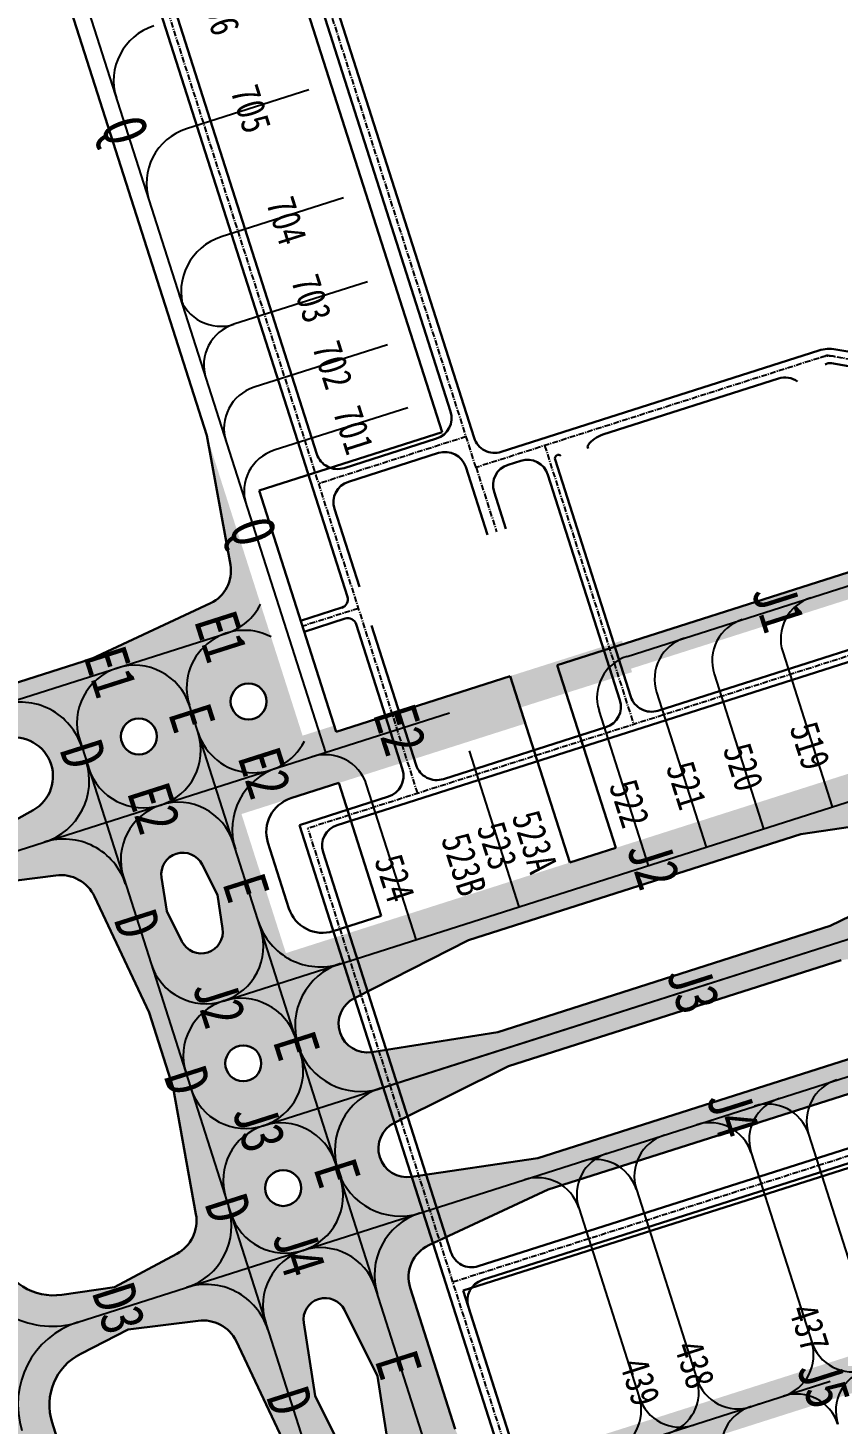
# Model space of a CAD drawing. Header units: millimetres. Extents: x 7502 to 11404, y 5706 to 12222.
# Drawn here: x 8102 to 8665, y 9678 to 10648 of the extents above; entities that cross this region are included whole.
import ezdxf
from ezdxf.enums import TextEntityAlignment as Align

# ---------------------------------------------------------------- set-up
doc = ezdxf.new("R2010")
doc.units = ezdxf.units.MM
doc.header["$LTSCALE"] = 0.5
doc.linetypes.add('CENTER', pattern=[50.8, 31.75, -6.35, 6.35, -6.35])
doc.linetypes.add('HIDDEN', pattern=[0.375, 0.25, -0.125])
for name, color, linetype in [('MapLayer_Apron', 7, 'Continuous'), ('MapLayer_Runway', 7, 'Continuous'), ('MapLayer_RwyContour', 7, 'Continuous'), ('MapLayer_ServiceRoads', 6, 'Continuous'), ('MapLayer_Taxiway', 7, 'Continuous'), ('MapLayer_Taxiway CenterLines', 7, 'Continuous'), ('MapLayer_TwyContour', 7, 'Continuous')]:
    doc.layers.add(name, color=color, linetype=linetype)
doc.styles.add('\\M+5BADA\\M+5CCE5', font='simhei.ttf', dxfattribs={"width": 0.8})

msp = doc.modelspace()

# ---------------------------------------------------------------- hatches: boundary and pattern name
at = {"layer": 'MapLayer_Taxiway'}
h = msp.add_hatch(color=8, dxfattribs=at)
h.dxf.hatch_style = 1
h.paths.add_polyline_path([(9814.72, 10379.32, 0.41204), (9844.34, 10436.18), (9815.21, 10427.12, -0.369342), (9804.99, 10403.21), (9725.66, 10364.02), (9493.21, 10289.83), (9405.84, 10275.83, -0.369342), (9383.66, 10289.39), (9354.6, 10280.12, 0.413497), (9411.75, 10250.71)])
h.paths.add_polyline_path([(9820.63, 10354.2, -0.370925), (9842.85, 10340.53), (9872.27, 10348.61, 0.422285), (9814.72, 10379.32), (9411.75, 10250.71, 0.414194), (9382.23, 10193.54), (9411.29, 10202.81, -0.370925), (9421.48, 10226.82), (9500.81, 10266.01), (9733.26, 10340.2)])
h.paths.add_polyline_path([(9411.75, 10250.71, -0.414214), (9354.57, 10280.22), (9368.4, 10236.88)])
h.paths.add_polyline_path([(9411.75, 10250.71), (9368.4, 10236.88), (9382.23, 10193.53, -0.414214)])
h.paths.add_polyline_path([(9382.23, 10193.53), (9368.4, 10236.88), (9325.05, 10223.05, -0.414214)])
h.paths.add_polyline_path([(9368.4, 10236.88), (9354.57, 10280.22, -0.414214), (9325.05, 10223.05)])
h.paths.add_polyline_path([(9354.6, 10280.12), (9326.26, 10271.07, -0.412497), (9313.9, 10247.3, -0.412497), (9290.06, 10259.52), (9261.72, 10250.48, 0.413497), (9318.86, 10221.07), (9325.05, 10223.05, 0.413497)])
h.paths.add_polyline_path([(9382.23, 10193.54, 0.414194), (9325.05, 10223.05), (9318.86, 10221.07, 0.41413), (9289.35, 10163.9), (9317.69, 10172.94, -0.414061), (9330.02, 10196.81, -0.41412), (9353.89, 10184.49)])
h.paths.add_polyline_path([(9318.86, 10221.07), (9275.52, 10207.24), (9289.35, 10163.9), (9289.35, 10163.9, -0.41413)])
h.paths.add_polyline_path([(9318.86, 10221.07, -0.413497), (9261.72, 10250.48), (9261.72, 10250.48), (9275.52, 10207.24)])
h.paths.add_polyline_path([(9275.52, 10207.24), (9261.68, 10250.58, -0.414214), (9232.17, 10193.4)])
h.paths.add_polyline_path([(9289.35, 10163.89), (9275.52, 10207.24), (9232.17, 10193.4, -0.414214)])
h.paths.add_polyline_path([(9232.17, 10193.4, 0.413497), (9261.72, 10250.48), (9232.66, 10241.2, -0.369342), (9222.43, 10217.3), (9143.11, 10178.1), (9003.54, 10133.56), (8916.17, 10119.56, -0.369342), (8893.99, 10133.12), (8864.93, 10123.85, 0.413497), (8922.08, 10094.44)])
h.paths.add_polyline_path([(9238.08, 10168.28, -0.370698), (9260.29, 10154.63), (9289.35, 10163.9, 0.41413), (9232.17, 10193.4), (8922.08, 10094.44, 0.41386), (8892.55, 10037.31), (8921.61, 10046.58, -0.370189), (8931.82, 10070.54), (9011.14, 10109.74), (9150.71, 10154.28)])
h.paths.add_polyline_path([(8922.08, 10094.44, -0.413497), (8864.93, 10123.85), (8864.93, 10123.85), (8878.73, 10080.61)])
h.paths.add_polyline_path([(8922.08, 10094.44), (8878.73, 10080.61), (8892.57, 10037.26, -0.414214)])
h.paths.add_polyline_path([(8892.57, 10037.26), (8878.73, 10080.61), (8835.39, 10066.77, -0.414214)])
h.paths.add_polyline_path([(8878.73, 10080.61), (8864.9, 10123.95, -0.414214), (8835.39, 10066.77)])
h.paths.add_polyline_path([(8864.93, 10123.85), (8837.78, 10115.18, -0.412295), (8826.72, 10093.92, -0.412295), (8805.39, 10104.84), (8778.24, 10096.18, 0.413497), (8835.39, 10066.77, 0.413497)])
h.paths.add_polyline_path([(8892.55, 10037.31, 0.41386), (8835.39, 10066.77, 0.413801), (8805.85, 10009.65), (8833.01, 10018.32, -0.41316), (8844.05, 10039.62, -0.413219), (8865.4, 10028.65)])
h.paths.add_polyline_path([(8835.39, 10066.77, -0.414214), (8778.21, 10096.28), (8792.04, 10052.94)])
h.paths.add_polyline_path([(8835.39, 10066.77), (8792.04, 10052.94), (8805.87, 10009.59, -0.414214)])
h.paths.add_polyline_path([(8805.87, 10009.59), (8792.04, 10052.94), (8748.69, 10039.11, -0.414214)])
h.paths.add_polyline_path([(8792.04, 10052.94), (8778.21, 10096.28, -0.414214), (8748.69, 10039.11)])
h.paths.add_polyline_path([(8754.6, 10013.99, -0.369971), (8776.8, 10000.38), (8805.85, 10009.65, 0.413801), (8748.69, 10039.11), (8347.15, 9910.96, 0.414214), (8317.64, 9853.78), (8346.66, 9863.15, -0.369342), (8356.88, 9887.06), (8436.21, 9926.26), (8667.23, 9999.99)])
h.paths.add_polyline_path([(8748.69, 10039.11, 0.413497), (8778.24, 10096.18), (8749.18, 10086.91, -0.369342), (8738.96, 10063), (8659.63, 10023.8), (8428.61, 9950.07), (8341.24, 9936.07, -0.369342), (8319.06, 9949.63), (8289.97, 9940.47, 0.414214), (8347.15, 9910.96)])
h.paths.add_polyline_path([(8347.15, 9910.96, -0.414214), (8289.97, 9940.47), (8303.8, 9897.12)], flags=17)
h.paths.add_polyline_path([(8347.15, 9910.96), (8303.8, 9897.12), (8317.64, 9853.78, -0.414214)], flags=17)
h = msp.add_hatch(color=6, dxfattribs=at)
h.dxf.hatch_style = 1
h.paths.add_polyline_path([(8294.29, 10152.24), (8271.14, 10224.77, 0.670958), (8214.42, 10177.2), (8220.5, 10158.15, 0.670944)])
h.paths.add_polyline_path([(8259.36, 10167.93, -1), (8251.76, 10191.75, -1)], flags=16)
h.paths.add_polyline_path([(8271.14, 10224.77), (8263.88, 10247.51, -0.200903), (8240.36, 10227.47, -0.200903)])
h.paths.add_polyline_path([(8240.36, 10227.47), (8202.25, 10215.31), (8214.42, 10177.2, -0.41422)])
h.paths.add_polyline_path([(8240.36, 10227.47, 0.200903), (8263.88, 10247.51), (8254.02, 10278.4), (8242.88, 10274.84, -0.340852), (8229.15, 10248.25), (8196.6, 10233.03), (8202.25, 10215.31)])
h.paths.add_polyline_path([(8254.02, 10278.4), (8226.47, 10364.75), (8242.88, 10274.84)])
h.paths.add_polyline_path([(8297.92, 10140.87), (8294.29, 10152.24, -0.186033), (8273.03, 10132.85, -0.01469), (8275.53, 10133.73), (8232.66, 10120.04), (8246.34, 10077.17, -0.398005), (8272.98, 10132.99, -0.01469), (8270.76, 10132.21)])
h.paths.add_polyline_path([(8272.06, 10132.62), (8232.66, 10120.04), (8246.25, 10077.46, -0.389765)], flags=17)
h = msp.add_hatch(color=6, dxfattribs=at)
h.dxf.hatch_style = 1
h.paths.add_polyline_path([(8202.25, 10215.31), (8196.6, 10233.03), (8146.36, 10209.54), (8037.86, 10174.92, 0.140565), (8005.06, 10153.04), (7977.83, 10120.92), (7982.15, 10107.38, -0.033988), (7986.98, 10113.94), (8013.83, 10145.6, -0.122933), (8037.44, 10162.56, -0.017332), (8041.36, 10163.96), (8093.6, 10180.64)])
h = msp.add_hatch(color=6, dxfattribs=at)
h.dxf.hatch_style = 1
h.paths.add_polyline_path([(8214.42, 10177.2), (8202.25, 10215.31), (8164.15, 10203.15, -0.414214)])
h.paths.add_polyline_path([(8232.66, 10120.04), (8220.5, 10158.15, -0.414212), (8194.55, 10107.88)])
h.paths.add_polyline_path([(8244.82, 10081.94), (8232.66, 10120.04), (8194.55, 10107.88, -0.414214)])
h.paths.add_polyline_path([(8276.13, 9983.81), (8263.97, 10021.92, -0.414212), (8238.03, 9971.65)], flags=17)
h.paths.add_polyline_path([(8288.3, 9945.71), (8276.13, 9983.81), (8238.03, 9971.65, -0.414212)], flags=16)
h.paths.add_polyline_path([(8239.77, 9834.63), (8187.76, 9997.6, 0.41422), (8238.03, 9971.65), (8319.48, 9997.65, 1), (8347.15, 9910.96), (8265.69, 9884.96, 0.414669)])
h.paths.add_polyline_path([(8255.66, 9916.4, -1), (8248.06, 9940.21, -1)], flags=16)
h.paths.add_polyline_path([(8319.31, 9848.54), (8315.96, 9859.02, 0.414212), (8265.69, 9884.96, 0.414669), (8239.77, 9834.63), (8267.42, 9748, -0.414214), (8293.36, 9798.27, 0.414216)])
h.paths.add_polyline_path([(8283.33, 9829.71, -1), (8275.73, 9853.52, -1)], flags=16)
h.paths.add_polyline_path([(8331.47, 9810.43), (8319.31, 9848.54, -0.414212), (8293.36, 9798.27)], flags=17)
h.paths.add_polyline_path([(8343.63, 9772.32), (8331.47, 9810.43), (8293.36, 9798.27, -0.414211)], flags=17)
h.paths.add_polyline_path([(8255.26, 9786.11), (8241.57, 9828.98, -0.344397), (8222.34, 9777, -0.0611), (8212.39, 9772.43), (8222.82, 9775.75)])
h.paths.add_polyline_path([(8268.94, 9743.24), (8255.26, 9786.11), (8222.82, 9775.75), (8212.39, 9772.43, -0.0611), (8223.15, 9774.46, -0.344397)], flags=17)
h.paths.add_polyline_path([(8246.99, 9735.29), (8285.34, 9654), (8321.69, 9540.13, -0.118358), (8333.31, 9381.81), (8299.48, 9175.24, -0.788334), (8280.09, 9173.81), (8307.09, 9089.22, -0.047549), (8314.1, 9193.36), (8348.6, 9404, 0.118358), (8340.05, 9520.41), (8268.94, 9743.24, 0.344397), (8223.15, 9774.46, 0.0611), (8212.39, 9772.43), (8166.61, 9757.82), (8137.03, 9748.38, 0.175391), (8104.67, 9723.46), (8118.99, 9678.59, -0.36702), (8138.89, 9726.36), (8171.85, 9743.22), (8220.52, 9749.37, -0.317404)])
h.paths.add_polyline_path([(8446.7, 9449.37), (8403.83, 9583.7, 0.999996), (8327.62, 9559.37), (8340.05, 9520.41), (8370.48, 9425.05, 1.000004)])
h.paths.add_polyline_path([(8410.5, 9511.82), (8420.22, 9449.53, -0.856657), (8391.98, 9440.51), (8363.82, 9496.92), (8354.09, 9559.22, -0.856657), (8382.33, 9568.23)], flags=16)
h = msp.add_hatch(color=6, dxfattribs=at)
h.dxf.hatch_style = 1
h.paths.add_polyline_path([(8148.48, 10044.28), (8186.53, 9963.62), (8203.26, 9911.22), (8218.97, 9823.42, -0.324686), (8205.66, 9795.93), (8162.42, 9772.75), (8125.79, 9767.4, -0.36702), (8081.9, 9794.81), (8096.22, 9749.94, 0.175391), (8137.03, 9748.38), (8166.61, 9757.82), (8212.39, 9772.43, 0.0611), (8222.34, 9777, 0.344397), (8241.57, 9828.98), (8170.13, 10052.85, 0.344397), (8124.34, 10084.08, 0.0611), (8113.58, 10082.04), (8067.8, 10067.43), (8038.22, 10057.99, 0.175391), (8005.86, 10033.08), (8020.18, 9988.2, -0.36702), (8040.08, 10035.98), (8073.04, 10052.83), (8121.7, 10058.99, -0.324686)])
h.paths.add_polyline_path([(8156.44, 10095.72), (8142.76, 10138.59, -0.344397), (8123.53, 10086.62, -0.0611), (8113.58, 10082.04), (8124.01, 10085.37)])
h.paths.add_polyline_path([(8170.13, 10052.85), (8156.44, 10095.72), (8124.01, 10085.37), (8113.58, 10082.04, -0.0611), (8124.34, 10084.08, -0.344397)], flags=17)
h.paths.add_polyline_path([(8194.55, 10107.88), (8156.44, 10095.72), (8168.61, 10057.62, -0.414214)], flags=17)
h.paths.add_polyline_path([(8194.55, 10107.88, -0.414214), (8144.28, 10133.83), (8156.44, 10095.72)])
h.paths.add_polyline_path([(8139.72, 10148.12), (8138.2, 10152.88, -0.414214), (8164.15, 10203.15), (8093.6, 10180.64), (8083.17, 10177.31, -0.0611), (8093.94, 10179.34, -0.344397)])
h.paths.add_polyline_path([(8238.03, 9971.65, -0.414214), (8187.76, 9997.6), (8212.08, 9921.38, -0.414214)])
h.paths.add_polyline_path([(8238.03, 9971.65, 0.414215), (8263.97, 10021.92), (8244.82, 10081.94, 1), (8168.61, 10057.62), (8187.76, 9997.6, 0.414214)])
h.paths.add_polyline_path([(8209.27, 10013.03), (8198.67, 10034.15), (8195.08, 10057.49, -0.854765), (8223.31, 10066.5), (8233.91, 10045.39), (8237.5, 10022.04, -0.854765)], flags=16)
h.paths.add_polyline_path([(8194.55, 10107.88, 0.414214), (8220.5, 10158.15), (8214.42, 10177.2, 1), (8138.2, 10152.88), (8139.72, 10148.12), (8144.28, 10133.83, 0.414214)])
h.paths.add_polyline_path([(8175.55, 10167.42, -1), (8183.15, 10143.61, -1)], flags=16)
h.paths.add_polyline_path([(8265.69, 9884.96, -0.414213), (8215.43, 9910.91), (8239.77, 9834.63, -0.414669)])
h = msp.add_hatch(color=6, dxfattribs=at)
h.dxf.hatch_style = 1
h.paths.add_polyline_path([(8447.81, 10164.56), (8437.32, 10197.43), (8391.59, 10182.84), (8402.08, 10149.97)])
h.paths.add_polyline_path([(8402.08, 10149.97), (8395.09, 10171.88), (8299.82, 10141.48, -0.346802), (8334.6, 10128.44)], flags=17)
h.paths.add_polyline_path([(8395.09, 10171.88), (8391.59, 10182.84), (8316.33, 10158.82), (8314.96, 10163.11), (8235.41, 10137.72, 0.252157), (8273.03, 10132.85, -0.01469), (8275.53, 10133.73), (8232.66, 10120.04), (8239.65, 10098.13), (8245.12, 10099.88, -0.256145), (8272.98, 10132.99, -0.01469), (8270.76, 10132.21)])
h.paths.add_polyline_path([(8334.6, 10128.44, 0.346802), (8299.82, 10141.48), (8275.53, 10133.73, 0.01412), (8273.13, 10132.89, -0.015652), (8270.77, 10132.06, 0.241978), (8245.12, 10099.88)], flags=17)
h = msp.add_hatch(color=6, dxfattribs=at)
h.dxf.hatch_style = 1
h.paths.add_polyline_path([(8066.68, 10147.9), (8084.45, 10153.57, -0.904329), (8105.83, 10104.28), (8064.07, 10080.94), (7997.38, 10059.65), (8005.86, 10033.08, -0.175391), (8038.22, 10057.99), (8067.8, 10067.43), (8113.58, 10082.04, 0.0611), (8123.53, 10086.62, 0.344397), (8142.76, 10138.59), (8139.72, 10148.12, 0.344397), (8093.94, 10179.34, 0.0611), (8083.17, 10177.31), (8041.36, 10163.96, 0.017332), (8037.44, 10162.56, 0.122933), (8013.83, 10145.6), (7986.98, 10113.94, 0.033988), (7982.15, 10107.38), (7997.38, 10059.65, -0.306931)])
h = msp.add_hatch(color=6, dxfattribs=at)
h.dxf.hatch_style = 1
h.paths.add_polyline_path([(8270.76, 10132.21, -0.414208), (8220.5, 10158.15), (8232.66, 10120.04)])
h = msp.add_hatch(color=6, dxfattribs=at)
h.dxf.hatch_style = 1
h.paths.add_polyline_path([(8764.37, 10139.63), (8758.75, 10157.26), (8750.53, 10154.63, -0.239718), (8721.5, 10125.95)])
h.paths.add_polyline_path([(8750.53, 10154.63), (8695.4, 10137.04), (8701.02, 10119.41), (8721.5, 10125.95, 0.239718)])
h.paths.add_polyline_path([(8701.02, 10119.41), (8695.4, 10137.04), (8655.39, 10124.27), (8661.01, 10106.64)])
h.paths.add_polyline_path([(8727.15, 10100.71, -0.369342), (8749.18, 10086.91), (8778.24, 10096.18, 0.414931), (8721.03, 10125.8), (8701.02, 10119.41), (8661.01, 10106.64), (8330.91, 10001.3), (8338.24, 9978.34), (8408.24, 10013.9), (8639.26, 10087.63)])
h = msp.add_hatch(color=6, dxfattribs=at)
h.dxf.hatch_style = 1
h.paths.add_polyline_path([(8272.98, 10132.99, -0.01469), (8270.76, 10132.21), (8297.92, 10140.87), (8294.29, 10152.24, -0.186033), (8273.03, 10132.85, -0.01469), (8275.53, 10133.73), (8232.66, 10120.04), (8246.34, 10077.17, -0.398005)])
h = msp.add_hatch(color=6, dxfattribs=at)
h.dxf.hatch_style = 1
h.paths.add_polyline_path([(8661.01, 10106.64), (8655.39, 10124.27), (8607.75, 10109.07), (8613.38, 10091.44)])
h.paths.add_polyline_path([(8613.38, 10091.44), (8607.75, 10109.07), (8567.74, 10096.3), (8573.36, 10078.67)])
h.paths.add_polyline_path([(8573.36, 10078.67), (8567.74, 10096.3), (8527.73, 10083.53), (8533.35, 10065.9)])
h.paths.add_polyline_path([(8533.35, 10065.9), (8527.73, 10083.53), (8437.7, 10054.8), (8443.33, 10037.17)])
h.paths.add_polyline_path([(8443.33, 10037.17), (8437.7, 10054.8), (8366.25, 10031.99), (8371.88, 10014.37)])
h.paths.add_polyline_path([(8371.88, 10014.37), (8366.25, 10031.99), (8325.29, 10018.92), (8330.91, 10001.3)])
h.paths.add_polyline_path([(8319, 9997.5), (8321.39, 9998.26), (8315.76, 10015.88), (8278.73, 10004.06, 0.239718)])
h.paths.add_polyline_path([(8319.06, 9949.63, -0.369342), (8329.02, 9973.65), (8329.21, 9973.75), (8321.39, 9998.26), (8319.48, 9997.65, 0.414214), (8289.97, 9940.47)])
h.paths.add_polyline_path([(8319, 9997.5, -0.239718), (8278.73, 10004.06), (8270.51, 10001.44), (8276.13, 9983.81)])
h = msp.add_hatch(color=6, dxfattribs=at)
h.dxf.hatch_style = 1
h.paths.add_polyline_path([(8330.91, 10001.3), (8325.29, 10018.92), (8320.52, 10017.4), (8326.15, 9999.78)])
h.paths.add_polyline_path([(8326.15, 9999.78), (8320.52, 10017.4), (8315.76, 10015.88), (8321.39, 9998.26)])
h.paths.add_polyline_path([(8338.24, 9978.34), (8330.91, 10001.3), (8326.15, 9999.78), (8333.72, 9976.04)])
h.paths.add_polyline_path([(8333.72, 9976.04), (8326.15, 9999.78), (8321.39, 9998.26), (8329.21, 9973.75)])
h = msp.add_hatch(color=6, dxfattribs=at)
h.dxf.hatch_style = 1
h.paths.add_polyline_path([(8288.3, 9945.71), (8276.13, 9983.81), (8238.03, 9971.65, -0.414212)])
h = msp.add_hatch(color=8, dxfattribs=at)
h.dxf.hatch_style = 1
h.paths.add_polyline_path([(8291.64, 9935.23), (8289.97, 9940.47, 0.414214), (8347.15, 9910.96), (8303.8, 9897.12), (8315.96, 9859.02, 0.414212), (8265.69, 9884.96), (8265.69, 9884.96, 0.414215)])
h.paths.add_polyline_path([(8315.96, 9859.02), (8303.8, 9897.12), (8265.69, 9884.96, -0.414212)], flags=17)
h = msp.add_hatch(color=6, dxfattribs=at)
h.dxf.hatch_style = 1
h.paths.add_polyline_path([(8694.59, 9914.25), (8691.1, 9925.2), (8493.9, 9862.27), (8497.39, 9851.31)])
h.paths.add_polyline_path([(8691.1, 9925.2), (8687.6, 9936.16), (8490.4, 9873.22), (8493.9, 9862.27)])
h = msp.add_hatch(color=8, dxfattribs=at)
h.dxf.hatch_style = 1
h.paths.add_polyline_path([(8315.96, 9859.02), (8303.8, 9897.12), (8265.69, 9884.96, -0.414212)])
h = msp.add_hatch(color=6, dxfattribs=at)
h.dxf.hatch_style = 1
h.paths.add_polyline_path([(8463.57, 9840.52), (8497.39, 9851.31), (8493.9, 9862.27), (8386.25, 9827.91), (8392.78, 9807.42)])
h.paths.add_polyline_path([(8493.9, 9862.27), (8490.4, 9873.22), (8456.58, 9862.43), (8378.92, 9850.87), (8386.25, 9827.91)])
h = msp.add_hatch(color=6, dxfattribs=at)
h.dxf.hatch_style = 1
h.paths.add_polyline_path([(8434.54, 9635.48), (8436.92, 9636.24), (8429.93, 9658.16, -0.414214), (8399.14, 9674.05), (8367.82, 9772.17, -0.377089), (8380.79, 9801.81), (8383.65, 9803.15), (8376.72, 9824.87), (8374.34, 9824.11, 0.414214), (8345.15, 9767.56), (8377.99, 9664.67, 0.414214)])
h.paths.add_polyline_path([(8374.81, 9824.26), (8376.72, 9824.87), (8368.9, 9849.38), (8368.69, 9849.35, -0.369342), (8346.66, 9863.15), (8317.64, 9853.78, 0.414214)])
h.paths.add_polyline_path([(8501.73, 9424.95), (8504.11, 9425.71), (8497.12, 9447.62, -0.380661), (8467.35, 9460.86), (8440.03, 9521.25), (8427.32, 9586.29, -0.380661), (8443.91, 9614.33), (8436.92, 9636.24), (8434.54, 9635.48, 0.414214), (8405.35, 9578.93), (8445.18, 9454.13, 0.414214)])
h.paths.add_polyline_path([(8620.03, 9062.47), (8608.85, 9097.52, -0.526378), (8584.35, 9100.89), (8544.91, 9179.45), (8535.18, 9209.94), (8521.82, 9296.82, -0.526378), (8539.84, 9313.76), (8528.65, 9348.82, 0.470602), (8495.34, 9296.94, 1.000002), (8419.13, 9272.62), (8486.62, 9061.13, 1.000002), (8562.84, 9085.45, 0.470602)])
h.paths.add_polyline_path([(8508.13, 9076.57), (8468.7, 9155.13), (8458.97, 9185.62), (8445.6, 9272.5, -0.854765), (8473.83, 9281.51), (8513.27, 9202.95), (8523, 9172.46), (8536.36, 9085.58, -0.854765)], flags=16)
h = msp.add_hatch(color=6, dxfattribs=at)
h.dxf.hatch_style = 1
h.paths.add_polyline_path([(8374.81, 9824.26, -0.414211), (8317.64, 9853.78), (8331.47, 9810.43)])
h.paths.add_polyline_path([(8374.34, 9824.11), (8331.47, 9810.43), (8345.15, 9767.56, -0.414214)])
h = msp.add_hatch(color=6, dxfattribs=at)
h.dxf.hatch_style = 1
h.paths.add_polyline_path([(8381.48, 9826.39), (8373.91, 9850.12), (8368.9, 9849.38), (8376.72, 9824.87)])
h.paths.add_polyline_path([(8386.25, 9827.91), (8378.92, 9850.87), (8373.91, 9850.12), (8381.48, 9826.39)])
h.paths.add_polyline_path([(8392.78, 9807.42), (8386.25, 9827.91), (8381.48, 9826.39), (8388.22, 9805.29)])
h.paths.add_polyline_path([(8388.22, 9805.29), (8381.48, 9826.39), (8376.72, 9824.87), (8383.65, 9803.15)])
h = msp.add_hatch(color=6, dxfattribs=at)
h.dxf.hatch_style = 1
h.paths.add_polyline_path([(8379.51, 9659.91), (8343.63, 9772.32, 0.999995), (8267.42, 9748), (8303.29, 9635.59, 1.000008)])
h.paths.add_polyline_path([(8322.14, 9756.86), (8345.1, 9710.86), (8353.03, 9660.06, -0.856657), (8324.79, 9651.05), (8301.82, 9697.05), (8293.9, 9747.85, -0.856657)], flags=16)
h = msp.add_hatch(color=6, dxfattribs=at)
h.dxf.hatch_style = 1
h.paths.add_polyline_path([(8137.03, 9748.38, -0.175391), (8096.22, 9749.94), (8104.67, 9723.46, -0.175391)])

# ---------------------------------------------------------------- linework, layer by layer
at = {"layer": 'MapLayer_Runway', "color": 6, "lineweight": -2, "const_width": 45}
msp.add_lwpolyline([(7956.49, 10113.78), (9054.05, 6674.68)], dxfattribs=at)
at = {"layer": 'MapLayer_RwyContour', "lineweight": 30}
msp.add_line((8118.99, 9678.59), (8280.09, 9173.81), dxfattribs=at)
at = {"layer": 'MapLayer_ServiceRoads', "linetype": 'CENTER', "ltscale": 0.25}
for p, q in [((8413.56, 10342.58), (8090.67, 11354.33)), ((8373.02, 10116.03), (8117.79, 10915.79)), ((9741.52, 10552.77), (8296.81, 10091.71)), ((8657.92, 10420.56), (8413.56, 10342.58)), ((8657.92, 10420.56), (8691.21, 10414.92)), ((8406.72, 10364.02), (8304.31, 10331.33)), ((8461.2, 10357.78), (8523.07, 10163.92)), ((8413.56, 10342.58), (8427.85, 10297.81)), ((8331.98, 10244.64), (8292.92, 10232.17)), ((8397.44, 9776.38), (9842.16, 10237.44)), ((8495.95, 9467.71), (8296.81, 10091.71))]:
    msp.add_line(p, q, dxfattribs=at)
at = {"layer": 'MapLayer_ServiceRoads', "lineweight": 30, "ltscale": 0.25}
for p, q in [((8412.25, 10363.15), (8095.44, 11355.85)), ((8395.88, 10381.55), (8223.04, 10923.14)), ((8118.65, 10896.65), (8324.17, 10252.65)), ((8302.99, 10351.91), (8130.15, 10893.49)), ((9723.68, 10542.88), (8317.08, 10093.98)), ((8651.77, 10423.85), (8431.1, 10353.42)), ((8660.52, 10415.05), (8685.58, 10410.8)), ((8663.55, 10424.68), (8687.26, 10420.66)), ((8623.72, 10404.4), (8501.59, 10365.42)), ((8386.15, 10362.7), (8321.84, 10342.18)), ((8387.52, 10352.64), (8324.88, 10332.65)), ((8435.8, 10344.43), (8444.62, 10347.24)), ((8521.1, 10183.23), (8468.49, 10348.07)), ((8421.42, 10295.75), (8406.37, 10342.91)), ((8513.48, 10180.8), (8463.47, 10337.51)), ((8434.28, 10299.86), (8426.07, 10325.58)), ((9004.85, 10321.87), (8539.95, 10173.5)), ((8332.49, 10259.5), (8315.16, 10313.8)), ((8320.28, 10245.11), (8291.7, 10235.98)), ((8322.72, 10237.48), (8294.14, 10228.36)), ((8330.26, 10233.59), (8362.48, 10132.61)), ((8372.01, 10135.65), (8341, 10232.82)), ((8414.98, 9787.22), (9821.58, 10236.13)), ((8418.02, 9777.69), (9824.62, 10226.6)), ((8503.75, 10161.95), (8390.86, 10125.92)), ((8352.75, 10113.76), (8290.83, 10094)), ((8491.19, 9466.19), (8290.83, 10094)), ((8396.13, 9796.95), (8307.35, 10075.13)), ((8500.71, 9469.23), (8408.29, 9758.84))]:
    msp.add_line(p, q, dxfattribs=at)
for centre, radius, start, end in [((8659.37, 10400.03), 25, 80.37611, 107.7), ((8659.51, 10409.14), 6, 80.37611, 124.20127), ((8628.28, 10390.11), 15, 54.5699, 107.7), ((8381.59, 10376.99), 15, 287.7, 17.7), ((8426.54, 10367.71), 15, 197.7, 287.7), ((8493.1, 10356.94), 2, 144.03606, 212.17751), ((8507.67, 10346.37), 20, 107.7, 144.03606), ((8317.28, 10356.47), 15, 197.7, 287.7), ((8392.08, 10338.35), 15, 17.7, 107.7), ((8449.18, 10332.95), 15, 17.7, 107.7), ((8470.87, 10348.84), 2.5, 48.82961, 197.7), ((8440.36, 10330.14), 15, 107.7, 197.7), ((8329.45, 10318.36), 15, 107.7, 197.7), ((8318.46, 10250.82), 6, 287.7, 17.7), ((8324.54, 10231.77), 6, 17.7, 107.7), ((8535.39, 10187.79), 15, 197.7, 287.7), ((8499.19, 10176.24), 15, 287.7, 17.7), ((8386.3, 10140.21), 15, 197.7, 287.7), ((8348.19, 10128.05), 15, 287.7, 17.7), ((8321.64, 10079.69), 15, 107.7, 197.7), ((8410.42, 9801.51), 15, 197.7, 287.7), ((8422.58, 9763.4), 15, 107.7, 197.7)]:
    msp.add_arc(centre, radius, start, end, dxfattribs=at)
at = {"layer": 'MapLayer_ServiceRoads', "linetype": 'CENTER', "ltscale": 0.25}
msp.add_arc((8659.37, 10400.03), 20, 80.37611, 107.7, dxfattribs=at)
at = {"layer": 'MapLayer_Taxiway', "color": 6, "lineweight": -2, "const_width": 23}
for points in [[(9923.29, 10509.49), (8199.92, 9959.49)], [(9885.74, 10306.46), (8079.01, 9729.86)], [(8267.49, 10236.22), (8037.44, 10162.56)], [(8518.46, 10211.25), (7979.66, 10040.15)], [(8202.25, 10215.31), (9316.08, 6725.24)], [(8125.09, 10190.68), (9235.42, 6711.56)]]:
    msp.add_lwpolyline(points, dxfattribs=at)
at = {"layer": 'MapLayer_Taxiway', "color": 8, "lineweight": -2, "const_width": 25}
for points in [[(10203.41, 10503.36), (8227.59, 9872.8)], [(10038.82, 10147.48), (8315.45, 9597.48)]]:
    msp.add_lwpolyline(points, dxfattribs=at)
at = {"layer": 'MapLayer_Taxiway', "color": 4, "lineweight": -2, "const_width": 18}
msp.add_lwpolyline([(8518.46, 10211.25), (8720.9, 10275.86)], dxfattribs=at)
at = {"layer": 'MapLayer_Taxiway', "color": 6, "lineweight": -2, "const_width": 23}
for points in [[(8215.43, 9910.91, 1), (8291.64, 9935.23)], [(8265.69, 9884.96, 0.414214), (8239.75, 9834.69)], [(8315.96, 9859.02, 0.414214), (8265.69, 9884.96)]]:
    msp.add_lwpolyline(points, format="xyb", dxfattribs=at)
at = {"layer": 'MapLayer_Taxiway', "ltscale": 0.25}
for centre, start, end in [((8673.23, 9888.27), 107.7, 197.7), ((8633.3, 9875.27), 107.7, 197.7), ((8616.08, 9870.03), 17.7, 107.7), ((8576.14, 9857.02), 17.7, 107.7), ((8553.51, 9849.8), 107.7, 197.7), ((8513.5, 9837.03), 107.7, 197.7), ((8496.35, 9831.56), 17.7, 107.7), ((8456.34, 9818.79), 17.7, 107.7), ((8618.09, 9725.56), 287.7, 17.7), ((8675.25, 9743.8), 197.7, 287.7), ((8538.38, 9699.86), 287.7, 17.7), ((8595.54, 9718.1), 197.7, 287.7), ((8693.5, 9686.64), 107.7, 197.7), ((8636.34, 9668.4), 17.7, 107.7), ((8498.37, 9687.09), 287.7, 17.7), ((8555.53, 9705.33), 197.7, 287.7), ((8613.71, 9661.17), 107.7, 197.7)]:
    msp.add_arc(centre, 30, start, end, dxfattribs=at)
at = {"layer": 'MapLayer_Taxiway CenterLines', "ltscale": 0.25}
for p, q in [((8072.18, 10886.01), (8308.87, 10144.37)), ((8297.5, 10605.23), (8212.44, 10578.08)), ((8321.52, 10529.97), (8236.46, 10502.82)), ((8338.09, 10471.75), (8245.33, 10442.14)), ((8352.08, 10427.93), (8259.31, 10398.32)), ((8366.07, 10384.11), (8273.3, 10354.5)), ((8644.65, 9879.15), (8686.76, 9747.21)), ((8604.72, 9866.14), (8646.75, 9734.44)), ((8524.93, 9840.68), (8566.96, 9708.98)), ((8484.92, 9827.91), (8526.95, 9696.21)), ((8446.45, 9639.28), (8659.61, 9707.31)), ((8607.44, 9690.67), (8610.84, 9691.75))]:
    msp.add_line(p, q, dxfattribs=at)
at = {"layer": 'MapLayer_Taxiway CenterLines', "ltscale": 0.3}
for p, q in [((8518.46, 10211.25), (9499.7, 10524.41)), ((8238.03, 9971.65), (9891.64, 10499.39)), ((8265.69, 9884.96), (9960.55, 10425.86)), ((8347.15, 9910.96), (9960.55, 10425.86)), ((8137.03, 9748.38), (9842.87, 10292.78)), ((8041.36, 10163.96), (8240.36, 10227.47)), ((9300.42, 6774.3), (8214.42, 10177.2)), ((8038.22, 10057.99), (8395.09, 10171.88)), ((8138.2, 10152.88), (9224.21, 6749.97))]:
    msp.add_line(p, q, dxfattribs=at)
at = {"layer": 'MapLayer_Taxiway CenterLines', "ltscale": 0.5}
for p, q in [((8626.65, 10214.29), (8661.01, 10106.64)), ((8579.02, 10199.09), (8613.38, 10091.44)), ((8539.01, 10186.32), (8573.36, 10078.67)), ((8533.35, 10065.9), (8499, 10173.55)), ((8371.88, 10014.37), (8337.52, 10122.02))]:
    msp.add_line(p, q, dxfattribs=at)
msp.add_lwpolyline([(8408.7, 10145.68), (8443.33, 10037.17)], dxfattribs=at)
at = {"layer": 'MapLayer_Taxiway CenterLines', "ltscale": 0.25}
for centre, radius, start, end in [((8201.8, 10611.42), 40, 107.7, 197.7), ((8224.6, 10539.97), 40, 107.7, 197.7), ((8248.62, 10464.71), 40, 107.7, 197.7), ((8236.21, 10470.72), 30, 197.7, 287.7), ((8254.45, 10413.56), 30, 107.7, 197.7), ((8268.44, 10369.74), 30, 107.7, 197.7), ((8282.42, 10325.92), 30, 107.7, 197.7)]:
    msp.add_arc(centre, radius, start, end, dxfattribs=at)
at = {"layer": 'MapLayer_Taxiway CenterLines', "ltscale": 0.5}
for centre, start, end in [((8655.23, 10223.42), 107.7, 197.70001), ((8607.6, 10208.21), 107.7, 197.70001), ((8567.59, 10195.44), 107.7, 197.70001), ((8527.58, 10182.67), 107.7, 197.7), ((8308.94, 10112.9), 17.7, 107.7)]:
    msp.add_arc(centre, 30, start, end, dxfattribs=at)
at = {"layer": 'MapLayer_Taxiway CenterLines', "ltscale": 0.3}
for centre, radius, start, end in [((8228.2, 10265.58), 40, 287.7, 333.13869), ((8252.52, 10189.37), 40, 62.26131, 197.7), ((8176.31, 10165.04), 40, 17.7, 197.7), ((8096.85, 10134.44), 45, 17.7, 107.70002), ((8182.39, 10145.99), 40, 197.7, 17.69996), ((8258.6, 10170.31), 40, 197.7, 333.13869), ((8099.89, 10124.91), 45, 287.7, 17.69998), ((8289.21, 10090.86), 45, 107.7, 197.7), ((8206.71, 10069.78), 40, 17.7, 197.7), ((8127.26, 10039.17), 45, 17.7, 107.70002), ((8225.87, 10009.76), 40, 197.7, 17.69996), ((8305.32, 10040.37), 45, 197.7, 287.7), ((8333.31, 9954.3), 45.5, 107.7, 287.7), ((8250.19, 9933.55), 40, 17.7, 197.7), ((8253.53, 9923.07), 40, 197.7, 17.69996), ((8360.98, 9867.61), 45.5, 107.7, 287.7), ((8277.86, 9846.85), 40, 107.7, 197.7), ((8277.86, 9846.85), 40, 17.7, 107.7), ((8281.2, 9836.37), 40, 197.7, 17.69996), ((8198.7, 9815.3), 45, 287.7, 17.69998), ((8388.02, 9781.24), 45, 107.7, 197.7), ((8305.52, 9760.16), 40, 17.7, 197.7), ((8118.79, 9805.54), 60, 197.7, 287.7), ((8226.07, 9729.56), 45, 17.7, 107.70002), ((8155.27, 9691.22), 60, 107.7, 197.7)]:
    msp.add_arc(centre, radius, start, end, dxfattribs=at)
at = {"layer": 'MapLayer_TwyContour', "lineweight": 30}
for p, q in [((8210.32, 10930.1), (8390, 10367.08)), ((8226.47, 10364.75), (8116.71, 10708.66)), ((8390, 10367.08), (8262.82, 10326.49)), ((8242.88, 10274.84), (8226.47, 10364.75)), ((8316.33, 10158.82), (8262.82, 10326.49)), ((8469.99, 10205.23), (8724.35, 10286.41)), ((8146.36, 10209.54), (8229.15, 10248.25)), ((8037.86, 10174.92), (8146.36, 10209.54)), ((8510.58, 10078.05), (8469.99, 10205.23)), ((8316.33, 10158.82), (8437.32, 10197.43)), ((8437.32, 10197.43), (8478.67, 10067.87)), ((8318.25, 10123.22), (8284.9, 10112.57)), ((8347.74, 10030.81), (8318.25, 10123.22)), ((8064.07, 10080.94), (8105.83, 10104.28)), ((8639.26, 10087.63), (8727.15, 10100.71)), ((8408.24, 10013.9), (8639.26, 10087.63)), ((8269.01, 10081.79), (8283.6, 10036.06)), ((8478.67, 10067.87), (8510.58, 10078.05)), ((8233.91, 10045.39), (8223.31, 10066.5)), ((8121.7, 10058.99), (8073.04, 10052.83)), ((8195.08, 10057.49), (8198.67, 10034.15)), ((8738.96, 10063), (8659.63, 10023.8)), ((8186.53, 9963.62), (8148.48, 10044.28)), ((8237.5, 10022.04), (8233.91, 10045.39)), ((8198.67, 10034.15), (8209.27, 10013.03)), ((8314.39, 10020.17), (8347.74, 10030.81)), ((8659.63, 10023.8), (8428.61, 9950.07)), ((8329.02, 9973.65), (8408.24, 10013.9)), ((8667.23, 9999.99), (8436.21, 9926.26)), ((8203.26, 9911.22), (8186.53, 9963.62)), ((8428.61, 9950.07), (8341.24, 9936.07)), ((8456.58, 9862.43), (8687.6, 9936.16)), ((8436.21, 9926.26), (8356.88, 9887.06)), ((8218.97, 9823.42), (8203.26, 9911.22)), ((8694.59, 9914.25), (8463.57, 9840.52)), ((8404.64, 9770.28), (8787.13, 9892.34)), ((8368.69, 9849.35), (8456.58, 9862.43)), ((8463.57, 9840.52), (8380.79, 9801.81)), ((8162.42, 9772.75), (8205.66, 9795.93)), ((8125.79, 9767.4), (8162.42, 9772.75)), ((8367.82, 9772.17), (8399.14, 9674.05)), ((8439.45, 9661.2), (8404.64, 9770.28)), ((8510.14, 9439.7), (8404.64, 9770.28)), ((8439.45, 9661.2), (8404.64, 9770.28)), ((8345.1, 9710.86), (8322.14, 9756.86)), ((8220.52, 9749.37), (8171.85, 9743.22)), ((8293.9, 9747.85), (8301.82, 9697.05)), ((8171.85, 9743.22), (8138.89, 9726.36)), ((8285.34, 9654), (8246.99, 9735.29)), ((8353.03, 9660.06), (8345.1, 9710.86)), ((8301.82, 9697.05), (8324.79, 9651.05))]:
    msp.add_line(p, q, dxfattribs=at)
for centre in [(8255.56, 10179.84), (8179.35, 10155.52), (8251.86, 9928.31), (8279.53, 9841.61)]:
    msp.add_circle(centre, 12.5, dxfattribs=at)
for centre, radius, start, end in [((8218.77, 10270.44), 24.5, 295.05646, 10.34354), ((8092.66, 10127.85), 27, 299.20422, 107.7), ((8292.35, 10089.23), 24.5, 107.7, 197.7), ((8209.9, 10059.77), 15, 26.65464, 188.74536), ((8124.97, 10033.19), 26, 25.25426, 97.20578), ((8306.94, 10043.51), 24.5, 197.7, 287.7), ((8222.67, 10019.76), 15, 206.65464, 8.74536), ((8338.08, 9955.82), 20, 116.93396, 279.10439), ((8365.74, 9869.13), 20, 116.29561, 278.46604), ((8193.37, 9818.84), 26, 298.19422, 10.14574), ((8120.01, 9806.98), 40, 197.7, 278.31663), ((8391.16, 9779.62), 24.5, 115.05646, 197.7), ((8308.72, 9750.16), 15, 26.52949, 188.87051), ((8223.78, 9723.58), 26, 26.76713, 97.20578), ((8157.1, 9690.75), 40, 117.08337, 197.7)]:
    msp.add_arc(centre, radius, start, end, dxfattribs=at)

# ---------------------------------------------------------------- texts
at = {"layer": 'MapLayer_Apron', "color": 3, "style": '\\M+5BADA\\M+5CCE5', "width": 0.8}
for s, p in [('706', (8221.13, 10672.38)), ('705', (8242.83, 10604.41)), ('704', (8267.63, 10526.68)), ('703', (8284.89, 10472.61)), ('702', (8299.62, 10426.46)), ('701', (8314.06, 10381.19)), ('519', (8631.26, 10161.65)), ('520', (8584.93, 10146.86)), ('521', (8545.39, 10134.24)), ('522', (8505.77, 10121.6)), ('523', (8413.85, 10092.27)), ('523A', (8438.22, 10100.04)), ('523B', (8389.16, 10084.39)), ('524', (8342.75, 10069.57)), ('437', (8630.73, 9756.94)), ('438', (8551.08, 9731.52)), ('439', (8513.17, 9719.42))]:
    msp.add_text(s, height=20, rotation=287.7, dxfattribs=at).set_placement(p)
at = {"layer": 'MapLayer_Apron', "color": 2, "linetype": 'HIDDEN', "style": '\\M+5BADA\\M+5CCE5', "width": 0.8}
msp.add_text('J5', height=30, rotation=287.69999, dxfattribs=at).set_placement((8655.36, 9705.96), align=Align.MIDDLE_CENTER)
at = {"layer": 'MapLayer_Taxiway', "color": 0, "linetype": 'HIDDEN', "style": '\\M+5BADA\\M+5CCE5', "width": 0.8}
for s, p in [('Q', (8169.79, 10576.91)), ('Q', (8258.79, 10298.03)), ('J1', (8623.87, 10245.85)), ('E', (8216.24, 10168.39)), ('D', (8140.81, 10143.08)), ('J2', (8537.18, 10067.12)), ('E', (8253.91, 10050.34)), ('D', (8178.49, 10025.03)), ('J3', (8564.85, 9980.43)), ('J2', (8235.52, 9970.85)), ('E', (8288.95, 9940.56)), ('D', (8213.2, 9916.24)), ('J4', (8592.51, 9893.74)), ('J3', (8263.19, 9884.16)), ('E', (8317.19, 9852.06)), ('D', (8241.55, 9827.4)), ('J4', (8290.86, 9797.47)), ('E', (8359.75, 9718.71)), ('J5', (8655.36, 9705.96)), ('D', (8284.32, 9693.39))]:
    msp.add_text(s, height=30, rotation=287.69999, dxfattribs=at).set_placement(p, align=Align.MIDDLE_CENTER)
at = {"layer": 'MapLayer_Taxiway', "color": 1, "linetype": 'HIDDEN', "style": '\\M+5BADA\\M+5CCE5', "width": 0.8}
for s, p in [('E1', (8236.69, 10225.1)), ('E1', (8159.81, 10200.57)), ('E2', (8360.95, 10160.28)), ('E2', (8266.95, 10130.28)), ('E2', (8190.07, 10105.75)), ('D3', (8165.77, 9757.76))]:
    msp.add_text(s, height=30, rotation=287.69999, dxfattribs=at).set_placement(p, align=Align.MIDDLE_CENTER)

doc.saveas('drawing.dxf')
